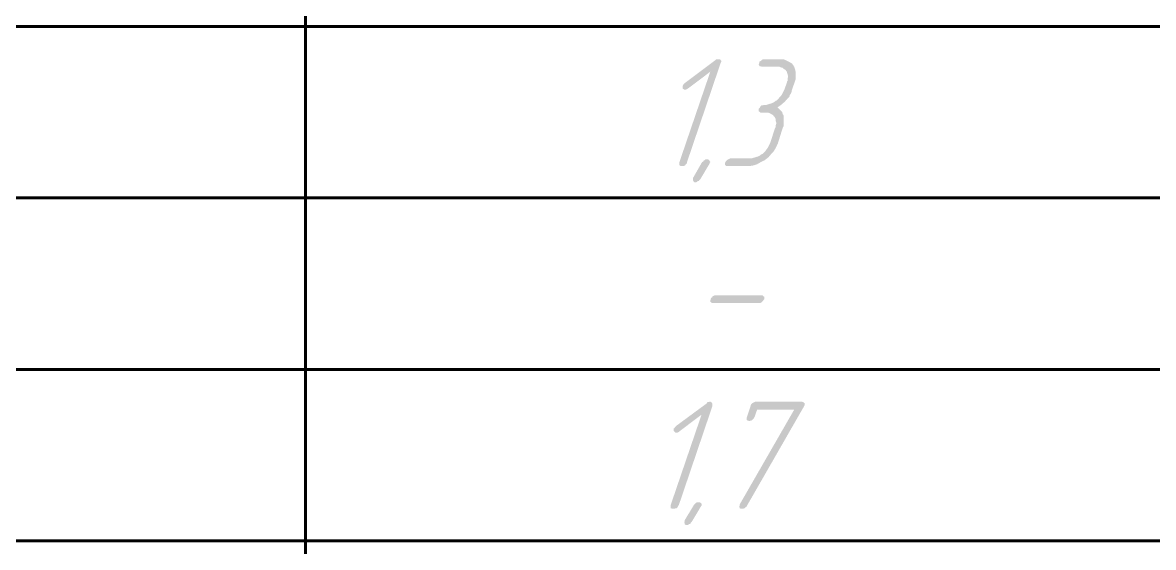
# Paper-space layout 'Layout1' of a CAD drawing. Extents: x -1 to 840, y -1 to 593.
# Drawn here: x 172.1 to 224.9, y 176.7 to 201.2 of the extents above; entities that cross this region are included whole.
import ezdxf

# ---------------------------------------------------------------- set-up
doc = ezdxf.new("R2010")
doc.units = 0
doc.header["$MEASUREMENT"] = 0
doc.layers.add('PDF _Геометрия', color=7, linetype='CONTINUOUS')
doc.layers.add('PDF _Сплошная заливка', color=7, linetype='CONTINUOUS')

psp = doc.layouts.get("Layout1")

# ---------------------------------------------------------------- hatches: boundary and pattern name
at = {"layer": 'PDF _Сплошная заливка', "transparency": 33554559}
for points in [[(204.59, 199.473), (204.641, 199.473), (204.667, 199.423), (204.667, 199.423), (204.692, 199.397), (204.692, 199.346), (204.667, 199.296), (203.091, 194.647), (203.091, 194.647), (203.091, 194.622), (203.041, 194.571), (203.015, 194.52), (202.99, 194.52), (202.964, 194.495), (202.914, 194.495), (202.863, 194.495), (202.837, 194.495), (202.837, 194.495), (202.787, 194.495), (202.761, 194.52), (202.736, 194.52), (202.736, 194.571), (202.736, 194.597), (202.736, 194.622), (202.736, 194.647), (204.184, 198.889), (203.142, 198.102), (203.142, 198.102), (203.091, 198.076), (203.066, 198.051), (203.015, 198.051), (202.99, 198.051), (202.964, 198.051), (202.939, 198.076), (202.888, 198.102), (202.888, 198.102), (202.888, 198.153), (202.888, 198.178), (202.888, 198.229), (202.888, 198.229), (202.914, 198.254), (202.939, 198.305), (202.99, 198.356), (204.413, 199.423), (204.438, 199.448), (204.463, 199.473), (204.514, 199.473), (204.565, 199.473), (204.565, 199.473)], [(207.486, 199.473), (207.563, 199.473), (207.664, 199.448), (207.766, 199.397), (207.868, 199.346), (207.995, 199.27), (208.071, 199.169), (208.071, 199.143), (208.096, 199.118), (208.122, 199.042), (208.147, 198.965), (208.172, 198.838), (208.172, 198.711), (208.172, 198.559), (208.147, 198.483), (208.122, 198.407), (207.995, 198.051), (207.969, 197.924), (207.944, 197.873), (207.893, 197.797), (207.893, 197.772), (207.893, 197.772), (207.868, 197.721), (207.817, 197.67), (207.741, 197.594), (207.741, 197.568), (207.715, 197.568), (207.69, 197.518), (207.639, 197.467), (207.563, 197.416), (207.486, 197.34), (207.41, 197.289), (207.309, 197.213), (207.334, 197.213), (207.359, 197.187), (207.385, 197.162), (207.436, 197.111), (207.486, 197.06), (207.537, 197.01), (207.563, 196.908), (207.613, 196.832), (207.613, 196.806), (207.613, 196.781), (207.613, 196.73), (207.613, 196.654), (207.613, 196.578), (207.613, 196.476), (207.613, 196.375), (207.563, 196.273), (207.334, 195.536), (207.334, 195.536), (207.334, 195.536), (207.309, 195.511), (207.309, 195.486), (207.258, 195.384), (207.207, 195.282), (207.131, 195.155), (207.029, 195.054), (206.902, 194.901), (206.775, 194.8), (206.75, 194.8), (206.75, 194.774), (206.724, 194.749), (206.699, 194.749), (206.648, 194.724), (206.597, 194.698), (206.496, 194.647), (206.369, 194.571), (206.216, 194.52), (206.064, 194.495), (205.911, 194.495), (204.997, 194.495), (204.946, 194.495), (204.921, 194.495), (204.895, 194.52), (204.87, 194.546), (204.87, 194.571), (204.87, 194.622), (204.895, 194.673), (204.895, 194.673), (204.895, 194.698), (204.921, 194.724), (204.971, 194.774), (204.971, 194.774), (205.022, 194.8), (205.073, 194.825), (205.124, 194.851), (206.064, 194.851), (206.14, 194.851), (206.216, 194.876), (206.292, 194.901), (206.394, 194.927), (206.496, 194.978), (206.597, 195.054), (206.623, 195.054), (206.648, 195.079), (206.699, 195.13), (206.75, 195.181), (206.8, 195.257), (206.877, 195.359), (206.928, 195.46), (206.978, 195.562), (207.207, 196.273), (207.232, 196.273), (207.232, 196.324), (207.232, 196.375), (207.258, 196.451), (207.258, 196.527), (207.232, 196.603), (207.232, 196.679), (207.182, 196.781), (207.182, 196.781), (207.156, 196.806), (207.131, 196.832), (207.08, 196.883), (207.029, 196.908), (206.953, 196.959), (206.851, 196.984), (206.75, 196.984), (206.547, 196.984), (206.521, 196.984), (206.496, 197.01), (206.445, 197.035), (206.445, 197.035), (206.445, 197.06), (206.445, 197.111), (206.445, 197.162), (206.445, 197.162), (206.47, 197.187), (206.496, 197.213), (206.521, 197.264), (206.547, 197.289), (206.572, 197.314), (206.623, 197.314), (206.699, 197.34), (206.75, 197.34), (206.8, 197.34), (206.877, 197.365), (206.953, 197.391), (207.055, 197.416), (207.156, 197.467), (207.258, 197.543), (207.283, 197.543), (207.309, 197.568), (207.359, 197.619), (207.41, 197.695), (207.486, 197.772), (207.537, 197.848), (207.588, 197.949), (207.639, 198.051), (207.766, 198.407), (207.766, 198.432), (207.791, 198.457), (207.791, 198.508), (207.791, 198.584), (207.817, 198.661), (207.791, 198.762), (207.766, 198.838), (207.741, 198.915), (207.715, 198.915), (207.715, 198.94), (207.664, 198.991), (207.613, 199.016), (207.563, 199.067), (207.486, 199.092), (207.41, 199.118), (207.283, 199.118), (206.572, 199.118), (206.547, 199.143), (206.496, 199.143), (206.47, 199.169), (206.47, 199.169), (206.445, 199.219), (206.445, 199.245), (206.47, 199.296), (206.47, 199.321), (206.47, 199.346), (206.496, 199.372), (206.547, 199.397), (206.572, 199.423), (206.597, 199.448), (206.648, 199.473), (206.699, 199.473), (207.461, 199.473)], [(204.082, 194.8), (204.108, 194.774), (204.133, 194.749), (204.133, 194.749), (204.158, 194.724), (204.184, 194.673), (204.158, 194.647), (204.158, 194.622), (204.133, 194.571), (203.727, 193.885), (203.676, 193.835), (203.65, 193.784), (203.625, 193.784), (203.6, 193.784), (203.574, 193.758), (203.523, 193.733), (203.498, 193.733), (203.498, 193.733), (203.447, 193.733), (203.422, 193.758), (203.396, 193.784), (203.396, 193.784), (203.371, 193.835), (203.371, 193.86), (203.371, 193.911), (203.371, 193.911), (203.396, 193.962), (203.803, 194.673), (203.854, 194.698), (203.879, 194.749), (203.904, 194.749), (203.93, 194.774), (203.955, 194.8), (204.006, 194.8), (204.031, 194.8), (204.031, 194.8)], [(206.623, 188.45), (206.648, 188.424), (206.674, 188.399), (206.699, 188.399), (206.699, 188.348), (206.699, 188.323), (206.699, 188.272), (206.699, 188.272), (206.674, 188.247), (206.648, 188.196), (206.597, 188.145), (206.597, 188.145), (206.572, 188.12), (206.521, 188.094), (206.47, 188.094), (204.311, 188.094), (204.26, 188.094), (204.235, 188.12), (204.209, 188.145), (204.184, 188.145), (204.184, 188.17), (204.184, 188.221), (204.209, 188.272), (204.209, 188.272), (204.209, 188.297), (204.235, 188.348), (204.285, 188.374), (204.285, 188.399), (204.336, 188.424), (204.387, 188.45), (204.438, 188.45), (206.597, 188.45)], [(204.209, 183.471), (204.235, 183.471), (204.26, 183.421), (204.285, 183.421), (204.285, 183.395), (204.285, 183.37), (204.285, 183.294), (202.71, 178.645), (202.685, 178.645), (202.685, 178.62), (202.66, 178.569), (202.609, 178.518), (202.583, 178.518), (202.558, 178.518), (202.507, 178.493), (202.456, 178.493), (202.456, 178.493), (202.431, 178.493), (202.405, 178.493), (202.355, 178.518), (202.329, 178.518), (202.329, 178.569), (202.329, 178.595), (202.329, 178.62), (202.329, 178.645), (203.777, 182.887), (202.736, 182.1), (202.736, 182.1), (202.71, 182.074), (202.66, 182.049), (202.609, 182.049), (202.609, 182.049), (202.558, 182.049), (202.533, 182.074), (202.507, 182.1), (202.482, 182.125), (202.482, 182.151), (202.482, 182.176), (202.482, 182.227), (202.482, 182.252), (202.507, 182.252), (202.533, 182.303), (202.583, 182.354), (204.031, 183.421), (204.031, 183.446), (204.057, 183.471), (204.108, 183.471), (204.158, 183.497), (204.184, 183.497)], [(208.503, 183.471), (208.528, 183.471), (208.553, 183.446), (208.579, 183.421), (208.579, 183.421), (208.579, 183.37), (208.579, 183.319), (208.553, 183.268), (205.886, 178.62), (205.886, 178.62), (205.886, 178.595), (205.835, 178.569), (205.784, 178.518), (205.683, 178.493), (205.657, 178.493), (205.632, 178.493), (205.607, 178.493), (205.556, 178.518), (205.556, 178.518), (205.556, 178.544), (205.53, 178.595), (205.556, 178.645), (205.556, 178.696), (208.096, 183.116), (206.369, 183.116), (206.242, 182.76), (206.242, 182.76), (206.216, 182.709), (206.191, 182.684), (206.14, 182.633), (206.14, 182.633), (206.089, 182.608), (206.064, 182.608), (206.013, 182.582), (205.988, 182.582), (205.962, 182.608), (205.937, 182.608), (205.886, 182.633), (205.886, 182.633), (205.886, 182.659), (205.886, 182.709), (205.886, 182.76), (206.064, 183.294), (206.064, 183.319), (206.089, 183.344), (206.089, 183.37), (206.115, 183.395), (206.14, 183.421), (206.191, 183.446), (206.242, 183.471), (206.292, 183.497), (208.452, 183.497)], [(203.676, 178.798), (203.727, 178.772), (203.727, 178.772), (203.752, 178.747), (203.777, 178.722), (203.777, 178.671), (203.777, 178.645), (203.777, 178.645), (203.727, 178.569), (203.32, 177.884), (203.269, 177.833), (203.244, 177.782), (203.218, 177.782), (203.193, 177.782), (203.168, 177.756), (203.117, 177.731), (203.117, 177.731), (203.091, 177.731), (203.066, 177.731), (203.015, 177.756), (202.99, 177.782), (202.99, 177.782), (202.99, 177.833), (202.964, 177.858), (202.99, 177.909), (202.99, 177.909), (202.99, 177.96), (203.422, 178.671), (203.447, 178.696), (203.498, 178.747), (203.523, 178.772), (203.523, 178.772), (203.574, 178.798), (203.6, 178.798), (203.625, 178.798), (203.65, 178.798)]]:
    psp.add_hatch(color=256, dxfattribs=at).paths.add_polyline_path(points)

# ---------------------------------------------------------------- linework, layer by layer
at = {"layer": 'PDF _Геометрия', "lineweight": 60}
for points in [[(185.304, 127.997), (185.304, 136.997), (185.304, 144.997), (185.304, 152.997), (185.304, 160.997), (185.304, 168.997), (185.304, 176.997), (185.304, 184.997), (185.304, 192.997), (185.304, 200.997), (185.304, 208.997), (185.304, 216.997), (185.304, 231.997)], [(284.916, 216.997), (109.29, 216.997), (109.29, 208.997), (284.916, 208.997), (109.29, 208.997), (109.29, 200.997), (284.916, 200.997), (109.29, 200.997), (109.29, 192.997), (284.916, 192.997), (109.29, 192.997), (109.29, 184.997), (284.916, 184.997), (109.29, 184.997), (109.29, 176.997), (284.916, 176.997), (109.29, 176.997), (109.29, 168.997), (284.916, 168.997)]]:
    psp.add_lwpolyline(points, dxfattribs=at)

doc.saveas('drawing.dxf')
